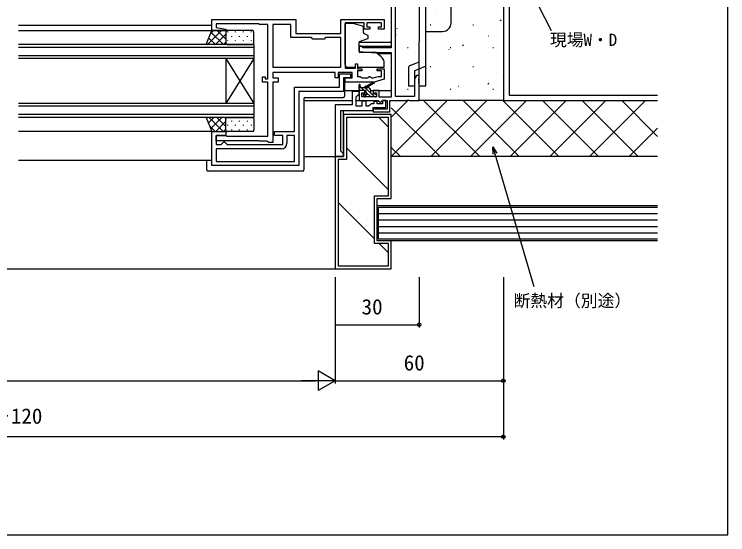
# Model space of a CAD drawing. Units: millimetres, scale not verified. Extents: x -437 to 438, y -344 to 341.
# Drawn here: x 183.7 to 438.2, y -343.8 to -158 of the extents above; entities that cross this region are included whole.
import ezdxf
from ezdxf.enums import TextEntityAlignment as Align

# ---------------------------------------------------------------- set-up
doc = ezdxf.new("R2010")
doc.units = ezdxf.units.MM
doc.header["$LTSCALE"] = 2
for name, color, linetype in [('0-2_YKK_11', 7, 'Continuous'), ('0-3_YKK_12', 2, 'Continuous'), ('0-4_YKK_13', 4, 'Continuous'), ('0-6_YKK_D', 6, 'Continuous'), ('0-7_YKK_ZWAK', 7, 'Continuous'), ('0-8_YSS_K', 3, 'Continuous')]:
    doc.layers.add(name, color=color, linetype=linetype)
doc.styles.add('ＭＳ ゴシック', font='')
doc.styles.get('ＭＳ ゴシック').set_extended_font_data('MS Gothic')

msp = doc.modelspace()

# ---------------------------------------------------------------- linework, layer by layer
at = {"layer": '0-2_YKK_11'}
for points in [[(318.167, -90), (318.167, -169.9), (308.167, -169.9), (307.867, -169.6), (307.567, -169.3), (306.667, -169.3), (306.667, -171.206), (311.167, -171.6), (318.167, -171.6), (318.167, -187.6), (313.867, -187.6), (313.867, -185.2), (311.767, -185.2), (311.767, -186), (312.867, -186), (312.867, -187.5), (307.667, -187.5), (307.667, -186), (308.767, -186), (308.767, -185.2), (306.667, -185.2), (306.667, -188.8), (313.348, -188.8), (314.317, -189.36), (314.767, -189.1), (315.067, -188.8), (316.667, -188.8), (316.667, -191.8), (312.429, -191.8), (312.112, -191.251), (311.667, -191.37), (311.667, -192.8), (317.667, -192.8), (317.667, -188.8), (323.709, -188.8), (323.893, -188.68), (324.442, -188.68), (324.626, -188.8), (328.167, -188.8), (328.167, -182.758)], [(328.167, -182.758), (328.047, -182.575), (328.047, -182.025), (328.167, -181.842), (328.167, -181.758), (328.047, -181.575), (328.047, -181.025), (328.167, -180.842), (328.167, -179.8), (327.167, -179.8), (326.467, -181.012), (326.467, -187.3), (319.667, -187.3), (319.667, -120.3)], [(254.172, -159.8), (284.172, -159.8), (284.172, -164.8), (300.172, -164.8), (300.172, -159.8), (315.672, -159.8), (315.672, -163.3), (313.572, -163.3), (313.572, -162.5), (314.672, -162.5), (314.672, -161), (309.472, -161), (309.472, -162.5), (310.572, -162.5), (310.572, -163.3), (308.472, -163.3), (308.472, -161), (301.672, -161), (301.672, -177.2), (305.372, -177.2), (305.372, -175.7), (306.172, -175.7), (306.172, -177.4), (307.672, -177.4), (307.672, -178.2), (306.172, -178.2), (306.172, -180.2), (307.08, -180.2), (307.376, -180.45), (307.672, -180.7), (309.73, -180.7), (310.026, -180.45), (310.322, -180.2), (310.522, -180.2), (310.818, -180.45), (311.114, -180.7), (311.848, -180.7), (313.484, -180.2), (314.672, -180.2), (314.672, -178.2)], [(255.672, -161.4), (255.672, -162.631), (259.194, -163.252), (259.146, -163.8), (254.172, -163.8), (254.172, -159.8)], [(314.672, -178.2), (313.172, -178.2), (313.172, -177.4), (315.672, -177.4), (315.672, -181.1), (312.072, -182.2), (301.672, -182.2), (301.672, -180.7), (304.172, -180.7), (304.172, -178.7), (299.172, -178.7), (299.172, -180.7), (298.172, -180.7), (298.172, -178.7), (275.972, -178.7), (275.972, -180.7), (277.772, -180.7), (277.772, -182.2), (275.972, -182.2), (275.972, -203.8), (274.472, -203.8), (274.176, -203.55), (273.88, -203.3), (271.172, -203.3), (270.972, -203.1), (255.672, -203.1), (255.672, -201.3), (259.172, -201.3), (259.518, -201.5), (274.172, -201.5), (274.172, -182.2), (272.172, -182.2), (272.172, -180.3), (273.172, -180.3), (273.172, -181), (274.172, -181), (274.172, -161.6), (271.172, -161.6), (270.972, -161.4), (255.672, -161.4)], [(255.667, -210.5), (283.667, -210.5), (283.667, -201.3), (280.967, -201.3), (280.967, -204)], [(278.967, -206), (255.667, -206), (255.667, -210.5)]]:
    msp.add_lwpolyline(points, dxfattribs=at)
for points in [[(275.972, -176.9), (300.172, -176.9), (300.172, -166.3), (294.672, -166.3), (294.172, -166.8), (290.172, -166.8), (289.672, -166.3), (282.372, -166.3), (282.372, -161.6), (275.972, -161.6)], [(285.167, -212), (254.167, -212), (254.167, -199.8), (259.167, -199.8), (259.167, -201.3), (255.667, -201.3), (255.667, -204.5), (257.467, -204.5), (257.967, -204), (258.467, -203.5), (258.667, -203.5), (259.167, -204), (259.667, -204.5), (279.467, -204.5), (279.467, -201.3), (276.467, -201.3), (276.467, -199.8), (283.667, -199.8), (283.667, -184), (299.667, -184), (299.667, -179.2), (303.667, -179.2), (303.667, -180.7), (301.167, -180.7), (301.167, -185.5), (285.167, -185.5)], [(298.167, -190.3), (298.167, -208.8), (301.167, -208.8), (301.167, -207.8), (300.667, -207.3), (300.167, -206.8), (300.167, -192.3), (311.667, -192.3), (311.667, -191.2), (316.267, -191.2), (316.267, -188.8), (315.067, -188.8), (315.067, -190), (313.167, -190), (313.167, -189.1), (311.967, -189.1), (311.967, -190), (310.967, -190), (310.475, -190.402), (309.986, -190.8), (309.167, -190.8), (309.167, -189), (307.667, -189), (307.667, -190.8), (305.667, -190.8), (305.667, -187.5), (306.167, -187), (306.667, -186.5), (306.667, -185.5), (304.167, -185.5), (304.167, -190.3)]]:
    msp.add_lwpolyline(points, close=True, dxfattribs=at)
msp.add_arc((278.967, -204), 2, 270.00001, 359.99999, dxfattribs=at)
at = {"layer": '0-3_YKK_12'}
for p, q in [((185.17, -161.8), (254.167, -161.8)), ((185.17, -163.8), (254.167, -163.8)), ((301.671, -167.909), (301.672, -167.909)), ((306.689, -167.909), (318.167, -167.909)), ((269.172, -168.8), (185.17, -168.8)), ((269.172, -169.8), (185.17, -169.8)), ((301.671, -169.3), (301.672, -169.3)), ((306.672, -169.3), (318.167, -169.3)), ((269.172, -172.8), (185.17, -172.8)), ((301.671, -172), (301.672, -172)), ((313.169, -172), (318.167, -172)), ((269.172, -173.8), (185.17, -173.8)), ((259.172, -173.8), (259.172, -189.8)), ((259.172, -173.8), (269.172, -189.8)), ((269.172, -173.8), (259.172, -189.8)), ((301.472, -185.2), (306.713, -185.2)), ((310.867, -185.2), (318.167, -185.2)), ((269.172, -189.8), (185.17, -189.8)), ((269.172, -190.8), (185.17, -190.8)), ((286.97, -188.8), (304.167, -188.8)), ((305.667, -188.8), (306.967, -188.8)), ((301.167, -208.8), (301.167, -192.3)), ((269.172, -193.8), (185.17, -193.8)), ((254.167, -199.8), (185.17, -199.8)), ((185.17, -210), (254.167, -210)), ((286.97, -208.8), (301.167, -208.8))]:
    msp.add_line(p, q, dxfattribs=at)
msp.add_lwpolyline([(269.172, -168.8), (269.172, -194.8), (185.17, -194.8)], dxfattribs=at)
at = {"layer": '0-4_YKK_13'}
for p, q in [((328.167, -183.556), (328.263, -124.556)), ((330.467, -183.56), (330.559, -124.56)), ((339.503, -161.074), (339.526, -147.074)), ((301.672, -174.2), (301.672, -161.3)), ((304.54, -161.3), (301.672, -161.3)), ((307.901, -162.201), (304.54, -161.3)), ((308.272, -164.527), (308.272, -162.683)), ((252.598, -168.8), (257.598, -163.8)), ((253.773, -164.797), (254.77, -163.8)), ((253.91, -164.455), (258.255, -168.8)), ((254.172, -163.8), (259.672, -163.8)), ((255.427, -168.8), (259.172, -165.055)), ((256.084, -163.8), (259.172, -166.888)), ((258.912, -163.8), (259.213, -164.101)), ((259.172, -164.3), (259.172, -168.3)), ((268.672, -163.8), (259.672, -163.8)), ((259.697, -164.155), (259.697, -164.355)), ((262.527, -164.155), (262.527, -164.355)), ((265.357, -164.155), (265.357, -164.355)), ((268.187, -164.155), (268.187, -164.355)), ((269.172, -168.3), (269.172, -164.3)), ((309.822, -165.595), (308.422, -164.786)), ((330.5, -164.06), (336.498, -164.069)), ((253.102, -166.475), (255.427, -168.8)), ((258.255, -168.8), (259.172, -167.883)), ((259.697, -167.185), (259.697, -167.385)), ((261.112, -165.77), (261.112, -165.97)), ((262.527, -167.185), (262.527, -167.385)), ((263.942, -165.77), (263.942, -165.97)), ((265.357, -167.185), (265.357, -167.385)), ((266.772, -165.77), (266.772, -165.97)), ((268.187, -167.185), (268.187, -167.385)), ((306.869, -167.728), (309.775, -166.671)), ((309.972, -166.389), (309.972, -165.855)), ((252.294, -168.495), (252.598, -168.8)), ((259.672, -168.8), (268.672, -168.8)), ((306.672, -171.3), (306.672, -168.01)), ((312.329, -171.6), (306.972, -171.6)), ((314.6, -173.201), (312.971, -171.834)), ((301.672, -175.9), (301.672, -174.2)), ((315.672, -176.6), (315.672, -175.499)), ((324.931, -176.246), (328.107, -174.968)), ((302.672, -176.9), (305.372, -176.9)), ((306.172, -176.9), (315.372, -176.9)), ((324.304, -177.172), (324.293, -183.549)), ((326.593, -183.553), (326.602, -178.052)), ((326.602, -178.053), (328.103, -177.449)), ((328.103, -177.449), (330.405, -176.523)), ((301.472, -180.74), (301.472, -187.169)), ((306.667, -184.9), (306.667, -183.201)), ((309.062, -183.593), (311.851, -182.215)), ((309.459, -183.96), (311.829, -182.561)), ((309.067, -184.2), (306.667, -184.2)), ((307.207, -185.2), (306.667, -184.661)), ((306.967, -183.374), (307.166, -184.2)), ((308.967, -185.2), (306.967, -185.2)), ((308.554, -185.2), (307.554, -184.2)), ((308.467, -184.2), (308.712, -183.881)), ((310.877, -186.177), (308.901, -184.2)), ((309.267, -185.939), (309.267, -185.5)), ((309.867, -184.2), (309.667, -184.2)), ((310.712, -184.664), (310.403, -184.356)), ((310.867, -186.1), (310.867, -185.2)), ((324.293, -183.55), (326.593, -183.553)), ((328.167, -183.556), (330.467, -183.559)), ((286.972, -188.058), (286.972, -212.566)), ((287.472, -187.669), (300.972, -187.669)), ((308.755, -187.412), (308.255, -186.912)), ((309.507, -187.5), (308.412, -186.405)), ((308.467, -186.4), (308.806, -186.4)), ((312.567, -187.5), (308.967, -187.5)), ((310.854, -187.5), (309.267, -185.914)), ((312.201, -187.5), (311.091, -186.39)), ((311.167, -186.4), (312.567, -186.4)), ((312.867, -186.82), (312.448, -186.4)), ((312.867, -186.7), (312.867, -187.2)), ((252.946, -196.736), (254.883, -194.8)), ((253.143, -194.8), (258.143, -199.8)), ((253.755, -198.757), (257.711, -194.8)), ((255.971, -194.8), (259.172, -198.001)), ((258.799, -194.8), (259.185, -195.186)), ((259.172, -199.3), (259.172, -195.3)), ((259.672, -194.8), (268.672, -194.8)), ((269.172, -195.3), (269.172, -199.3)), ((253.411, -197.896), (255.314, -199.8)), ((255.54, -199.8), (259.172, -196.168)), ((259.697, -197.485), (259.697, -197.685)), ((261.112, -196.07), (261.112, -196.27)), ((262.527, -197.485), (262.527, -197.685)), ((263.942, -196.07), (263.942, -196.27)), ((265.357, -197.485), (265.357, -197.685)), ((266.772, -196.07), (266.772, -196.27)), ((268.187, -197.485), (268.187, -197.685)), ((254.172, -199.8), (259.672, -199.8)), ((258.368, -199.8), (259.172, -198.996)), ((268.672, -199.8), (259.672, -199.8)), ((261.112, -199.1), (261.112, -199.3)), ((263.942, -199.1), (263.942, -199.3)), ((266.772, -199.1), (266.772, -199.3)), ((252.372, -212.566), (252.372, -210)), ((252.372, -213.505), (252.372, -212.566)), ((286.972, -212.566), (286.972, -213.505)), ((286.472, -214.005), (252.872, -214.005))]:
    msp.add_line(p, q, dxfattribs=at)
for points in [[(259.672, -168.8), (252.172, -168.8), (254.172, -163.8)], [(259.672, -194.8), (252.172, -194.8), (254.172, -199.8)]]:
    msp.add_lwpolyline(points, dxfattribs=at)
for centre, radius, start, end in [((307.772, -162.683), 0.5, 0, 75), ((336.503, -161.069), 3, 269.90689, 359.90656), ((259.672, -164.3), 0.5, 90, 180), ((268.672, -164.3), 0.5, 0, 90), ((308.572, -164.527), 0.3, 180, 240), ((306.972, -168.01), 0.3, 110, 180), ((309.672, -166.389), 0.3, 290, 0), ((309.672, -165.855), 0.3, 0, 60), ((259.672, -168.3), 0.5, 180, 270), ((268.672, -168.3), 0.5, 270, 0), ((306.972, -171.3), 0.3, 180, 270), ((312.329, -172.6), 1, 50, 90), ((312.672, -175.499), 3, 0, 50), ((302.672, -175.9), 1, 180, 270), ((315.372, -176.6), 0.3, 270, 0), ((325.304, -177.174), 1, 111.90869, 179.90534), ((306.867, -183.201), 0.2, 300, 180), ((311.939, -182.394), 0.2, 236.30165, 116.30165), ((306.967, -184.9), 0.3, 180, 270), ((309.506, -184.49), 1, 116.30165, 142.50753), ((308.967, -185.5), 0.3, 0, 90), ((309.267, -184.2), 0.2, 84.66559, 323.1301), ((309.306, -183.701), 0.3, 265.56559, 300.55603), ((309.667, -184.5), 0.3, 90, 143.1301), ((309.867, -185.2), 1, 0, 90), ((287.472, -188.169), 0.5, 90, 180), ((300.972, -187.169), 0.5, 270, 0), ((308.467, -186.7), 0.3, 90, 225), ((308.967, -187.2), 0.3, 225, 270), ((308.806, -186.7), 0.3, 33.05573, 90), ((309.267, -186.4), 0.25, 213.05573, 56.94427), ((309.567, -185.939), 0.3, 180, 236.94427), ((311.167, -186.1), 0.3, 180, 270), ((312.567, -186.7), 0.3, 0, 90), ((312.567, -187.2), 0.3, 270, 0), ((259.672, -195.3), 0.5, 90, 180), ((268.672, -195.3), 0.5, 0, 90), ((259.672, -199.3), 0.5, 180, 270), ((268.672, -199.3), 0.5, 270, 0), ((252.872, -213.505), 0.5, 180, 270), ((286.472, -213.505), 0.5, 270, 0)]:
    msp.add_arc(centre, radius, start, end, dxfattribs=at)
at = {"layer": '0-6_YKK_D'}
for p, q in [((298.134, -251.8), (298.134, -269.8)), ((298.167, -251.8), (298.167, -289.8)), ((298.167, -251.8), (298.167, -289.8)), ((328.134, -251.8), (328.134, -269.8)), ((358.167, -251.8), (358.167, -289.8)), ((358.167, -251.8), (358.167, -309.8)), ((298.134, -268.8), (328.134, -268.8)), ((298.167, -288.8), (292.105, -285.3)), ((292.105, -285.3), (292.105, -292.3)), ((-4.765, -288.8), (291.167, -288.8)), ((298.167, -288.8), (286.043, -288.8)), ((298.167, -288.8), (292.105, -292.3)), ((298.167, -288.8), (358.167, -288.8)), ((358.167, -308.8), (-4.765, -308.8))]:
    msp.add_line(p, q, dxfattribs=at)
for points in [[(362.084, -137.89), (363.237, -140.164), (375.183, -163.717)], [(354.498, -207.966), (354.437, -205.326), (355.809, -207.582)], [(354.437, -205.326), (355.153, -207.774), (369.013, -255.121)]]:
    msp.add_lwpolyline(points, dxfattribs=at)
for centre in [(328.134, -268.8), (358.167, -288.8), (358.167, -308.8)]:
    msp.add_circle(centre, 0.637, dxfattribs=at)
at = {"layer": '0-7_YKK_ZWAK'}
msp.add_lwpolyline([(-436.8, -343.8), (438.2, -343.8), (438.2, 306.2)], dxfattribs=at)
at = {"layer": '0-8_YSS_K'}
for p, q in [((333.942, -158.13), (333.99, -158.114)), ((356.999, -160.271), (357.416, -159.995)), ((332.052, -161.72), (332.302, -161.72)), ((347.252, -161.72), (347.502, -161.72)), ((319.735, -165.346), (319.956, -165.2)), ((320.227, -162.987), (320.274, -162.97)), ((352.773, -165.667), (352.82, -165.65)), ((323.977, -169.795), (324.227, -169.795)), ((339.177, -169.795), (339.427, -169.795)), ((343.552, -169.171), (343.969, -168.895)), ((354.377, -169.795), (354.627, -169.795)), ((338.822, -170.607), (338.869, -170.59)), ((323.221, -176.131), (323.269, -176.115)), ((332.052, -176.67), (332.302, -176.67)), ((347.252, -176.67), (347.502, -176.67)), ((355.768, -178.811), (355.815, -178.794)), ((352.576, -182.787), (352.993, -182.511)), ((323.977, -184.745), (324.227, -184.745)), ((339.177, -184.745), (339.427, -184.745)), ((342.052, -183.668), (342.099, -183.651)), ((354.377, -184.745), (354.627, -184.745)), ((338.165, -188.8), (318.167, -208.798)), ((324.023, -188.8), (318.167, -194.656)), ((358.167, -188.8), (327.667, -188.8)), ((349.706, -208.8), (329.706, -188.8)), ((352.307, -188.8), (332.307, -208.8)), ((363.848, -208.8), (343.848, -188.8)), ((366.449, -188.8), (346.449, -208.8)), ((377.991, -208.8), (357.991, -188.8)), ((380.591, -188.8), (360.591, -208.8)), ((392.133, -208.8), (372.133, -188.8)), ((394.733, -188.8), (374.733, -208.8)), ((406.275, -208.8), (386.275, -188.8)), ((408.876, -188.8), (388.876, -208.8)), ((413.202, -201.585), (400.417, -188.8)), ((335.564, -208.8), (318.167, -191.403)), ((313.749, -194.8), (317.167, -198.218)), ((413.202, -198.616), (403.018, -208.8)), ((302.167, -205.669), (317.167, -220.669)), ((321.422, -208.8), (318.167, -205.545)), ((413.202, -208.8), (318.167, -208.8)), ((299.167, -225.119), (312.167, -238.119)), ((313.667, -229.1), (413.202, -229.1)), ((313.667, -231.4), (413.202, -231.4)), ((313.667, -233.7), (413.202, -233.7)), ((313.667, -236), (413.202, -236)), ((313.848, -239.8), (317.167, -243.119)), ((114.967, -248.8), (298.167, -248.8)), ((299.167, -247.57), (299.397, -247.8))]:
    msp.add_line(p, q, dxfattribs=at)
for points in [[(413.202, -38.8), (328.167, -38.8), (328.167, -73.8), (358.167, -81.3), (358.167, -188.8), (413.202, -188.8)], [(413.202, -40.8), (330.167, -40.8), (330.167, -72.238), (360.167, -79.738), (360.167, -186.8), (413.202, -186.8)], [(413.202, -238.8), (313.167, -238.8), (313.167, -226.3), (413.202, -226.3)], [(413.202, -238.3), (313.667, -238.3), (313.667, -226.8), (413.202, -226.8)]]:
    msp.add_lwpolyline(points, dxfattribs=at)
for points in [[(318.167, -193.8), (301.167, -193.8), (301.167, -208.8), (298.167, -208.8), (298.167, -248.8), (318.167, -248.8), (318.167, -238.8), (313.167, -238.8), (313.167, -223.8), (318.167, -223.8)], [(317.167, -194.8), (302.167, -194.8), (302.167, -209.8), (299.167, -209.8), (299.167, -247.8), (317.167, -247.8), (317.167, -239.8), (312.167, -239.8), (312.167, -222.8), (317.167, -222.8)]]:
    msp.add_lwpolyline(points, close=True, dxfattribs=at)

# ---------------------------------------------------------------- texts
at = {"layer": '0-6_YKK_D', "style": 'ＭＳ ゴシック'}
for s, height, p in [('現場W・D', 4.399, (374.773, -170.604)), ('断熱材（別途）', 4.399, (361.768, -263.753)), ('30', 5.499, (307.594, -266.8)), ('60', 5.499, (322.606, -286.8)), ('躯体開口幅＝W＋120', 5.499, (126.225, -305.82))]:
    msp.add_text(s, height=height, dxfattribs=at).set_placement(p, align=Align.BOTTOM_LEFT)

doc.saveas('drawing.dxf')
